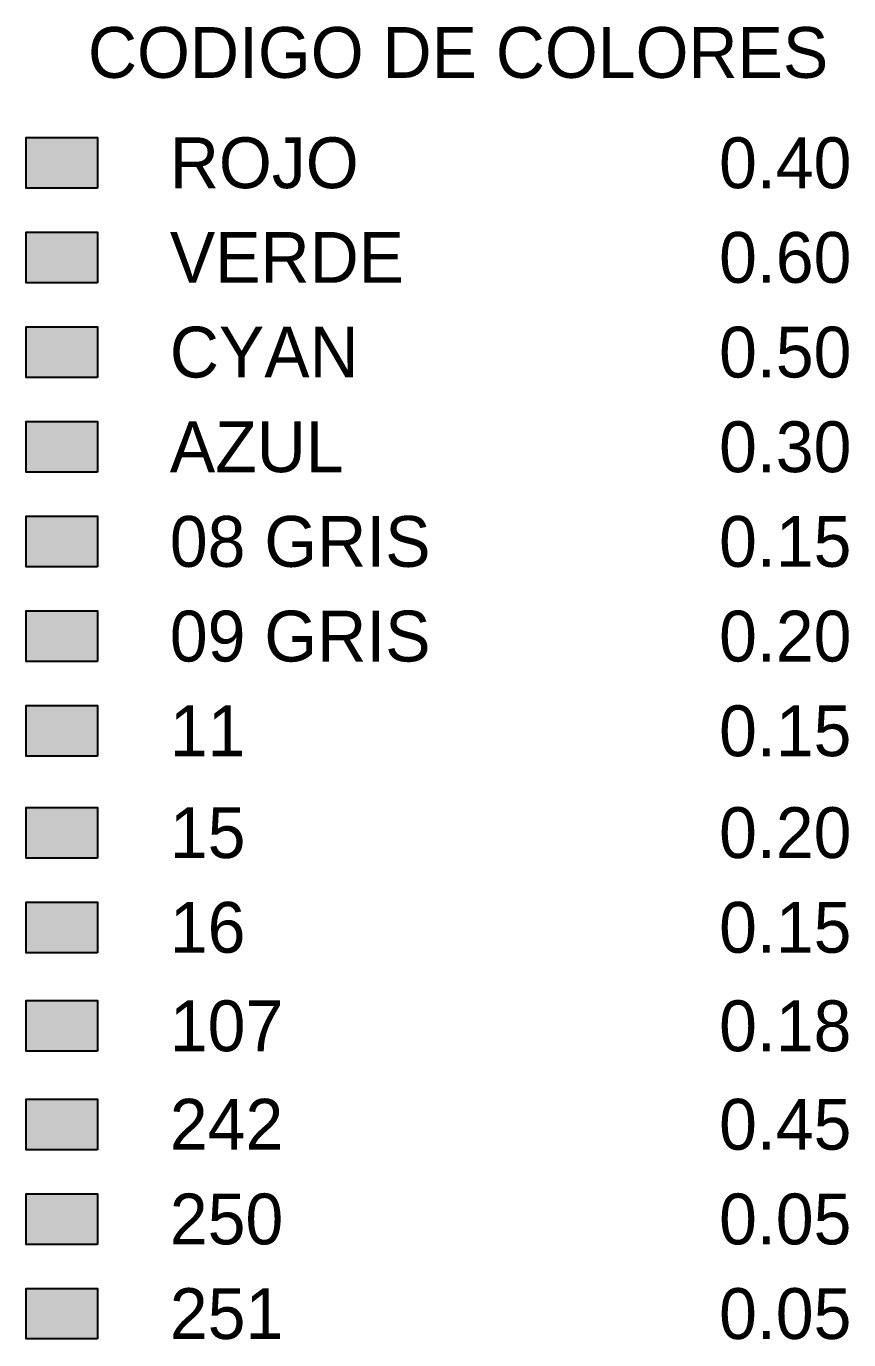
# Model space of a CAD drawing. Header units: millimetres. Extents: x -25 to 297, y -2 to 43.
# Drawn here: x -24.54 to -13.62, y 25.53 to 42.97 of the extents above; entities that cross this region are included whole.
import ezdxf

# ---------------------------------------------------------------- set-up
doc = ezdxf.new("R2010")
doc.units = ezdxf.units.MM
doc.layers.add('hatch', color=250, linetype='Continuous')
doc.styles.add('LEROY', font='stylu.ttf')

# ---------------------------------------------------------------- blocks, each defined once
blk = doc.blocks.new('CALIDADES')
for color, points in [(1, [(-16.032, -3.686), (-16.032, -4.582), (-14.773, -4.582), (-14.773, -3.686)]), (3, [(-16.032, -5.363), (-16.032, -6.258), (-14.773, -6.258), (-14.773, -5.363)]), (4, [(-16.032, -7.039), (-16.032, -7.935), (-14.773, -7.935), (-14.773, -7.039)]), (5, [(-14.773, -8.716), (-16.032, -8.716), (-16.032, -9.612), (-14.773, -9.612)]), (8, [(-16.032, -10.393), (-16.032, -11.288), (-14.773, -11.288), (-14.773, -10.393)]), (9, [(-16.032, -12.07), (-16.032, -12.965), (-14.773, -12.965), (-14.773, -12.07)]), (11, [(-14.773, -13.746), (-16.032, -13.746), (-16.032, -14.642), (-14.773, -14.642)]), (15, [(-16.032, -15.55), (-16.032, -16.446), (-14.773, -16.446), (-14.773, -15.55)]), (16, [(-14.773, -17.227), (-16.032, -17.227), (-16.032, -18.123), (-14.773, -18.123)]), (107, [(-14.773, -18.971), (-16.032, -18.971), (-16.032, -19.867), (-14.773, -19.867)]), (242, [(-16.032, -20.715), (-16.032, -21.611), (-14.773, -21.611), (-14.773, -20.715)]), (250, [(-14.773, -22.392), (-16.032, -22.392), (-16.032, -23.288), (-14.773, -23.288)]), (251, [(-16.032, -24.069), (-16.032, -24.964), (-14.773, -24.964), (-14.773, -24.069)])]:
    blk.add_hatch(color=color).paths.add_polyline_path(points)
at = {"color": 1}
blk.add_lwpolyline([(-14.773, -4.582), (-16.032, -4.582), (-16.032, -3.686), (-14.773, -3.686)], close=True, dxfattribs=at)
at = {"color": 3}
blk.add_lwpolyline([(-14.773, -6.258), (-16.032, -6.258), (-16.032, -5.363), (-14.773, -5.363)], close=True, dxfattribs=at)
at = {"color": 4}
blk.add_lwpolyline([(-14.773, -7.935), (-16.032, -7.935), (-16.032, -7.039), (-14.773, -7.039)], close=True, dxfattribs=at)
at = {"color": 5}
blk.add_lwpolyline([(-14.773, -9.612), (-16.032, -9.612), (-16.032, -8.716), (-14.773, -8.716)], close=True, dxfattribs=at)
at = {"color": 8}
blk.add_lwpolyline([(-14.773, -11.288), (-16.032, -11.288), (-16.032, -10.393), (-14.773, -10.393)], close=True, dxfattribs=at)
at = {"color": 9}
blk.add_lwpolyline([(-14.773, -12.965), (-16.032, -12.965), (-16.032, -12.07), (-14.773, -12.07)], close=True, dxfattribs=at)
at = {"color": 11}
blk.add_lwpolyline([(-14.773, -14.642), (-16.032, -14.642), (-16.032, -13.746), (-14.773, -13.746)], close=True, dxfattribs=at)
at = {"color": 15}
blk.add_lwpolyline([(-14.773, -16.446), (-16.032, -16.446), (-16.032, -15.55), (-14.773, -15.55)], close=True, dxfattribs=at)
at = {"color": 16}
blk.add_lwpolyline([(-14.773, -18.123), (-16.032, -18.123), (-16.032, -17.227), (-14.773, -17.227)], close=True, dxfattribs=at)
at = {"color": 107}
blk.add_lwpolyline([(-14.773, -19.867), (-16.032, -19.867), (-16.032, -18.971), (-14.773, -18.971)], close=True, dxfattribs=at)
at = {"color": 242}
blk.add_lwpolyline([(-14.773, -21.611), (-16.032, -21.611), (-16.032, -20.715), (-14.773, -20.715)], close=True, dxfattribs=at)
at = {"color": 250}
blk.add_lwpolyline([(-14.773, -23.288), (-16.032, -23.288), (-16.032, -22.392), (-14.773, -22.392)], close=True, dxfattribs=at)
at = {"color": 251}
blk.add_lwpolyline([(-14.773, -24.964), (-16.032, -24.964), (-16.032, -24.069), (-14.773, -24.069)], close=True, dxfattribs=at)
at = {"color": 5, "style": 'LEROY'}
for s, p in [('CODIGO DE COLORES', (-14.94, -2.628)), ('AZUL', (-13.49, -9.612)), ('0.30', (-3.765, -9.612))]:
    blk.add_text(s, height=0.9, dxfattribs=at).set_placement(p)
at = {"color": 1, "style": 'LEROY'}
for s, p in [('ROJO', (-13.49, -4.582)), ('0.40', (-3.765, -4.582))]:
    blk.add_text(s, height=0.9, dxfattribs=at).set_placement(p)
at = {"color": 3, "style": 'LEROY'}
for s, p in [('0.60 ', (-3.765, -6.258)), ('VERDE', (-13.49, -6.258))]:
    blk.add_text(s, height=0.9, dxfattribs=at).set_placement(p)
at = {"color": 4, "style": 'LEROY'}
for s, p in [('CYAN', (-13.49, -7.935)), ('0.50', (-3.765, -7.935))]:
    blk.add_text(s, height=0.9, dxfattribs=at).set_placement(p)
at = {"color": 8, "style": 'LEROY'}
for s, p in [('08 GRIS ', (-13.49, -11.288)), ('0.15', (-3.765, -11.288))]:
    blk.add_text(s, height=0.9, dxfattribs=at).set_placement(p)
at = {"color": 9, "style": 'LEROY'}
for s, p in [('09 GRIS ', (-13.49, -12.965)), ('0.20', (-3.765, -12.965))]:
    blk.add_text(s, height=0.9, dxfattribs=at).set_placement(p)
at = {"color": 11, "style": 'LEROY'}
for s, p in [('11', (-13.49, -14.642)), ('0.15', (-3.765, -14.642))]:
    blk.add_text(s, height=0.9, dxfattribs=at).set_placement(p)
at = {"color": 15, "style": 'LEROY'}
for s, p in [('15', (-13.49, -16.446)), ('0.20', (-3.765, -16.446))]:
    blk.add_text(s, height=0.9, dxfattribs=at).set_placement(p)
at = {"color": 16, "style": 'LEROY'}
for s, p in [('16', (-13.49, -18.123)), ('0.15', (-3.765, -18.123))]:
    blk.add_text(s, height=0.9, dxfattribs=at).set_placement(p)
at = {"color": 107, "style": 'LEROY'}
for s, p in [('107', (-13.49, -19.867)), ('0.18', (-3.765, -19.867))]:
    blk.add_text(s, height=0.9, dxfattribs=at).set_placement(p)
at = {"color": 242, "style": 'LEROY'}
for s, p in [('242', (-13.49, -21.611)), ('0.45', (-3.765, -21.611))]:
    blk.add_text(s, height=0.9, dxfattribs=at).set_placement(p)
at = {"color": 250, "style": 'LEROY'}
for s, p in [('250', (-13.49, -23.288)), ('0.05', (-3.765, -23.288))]:
    blk.add_text(s, height=0.9, dxfattribs=at).set_placement(p)
at = {"color": 251, "style": 'LEROY'}
for s, p in [('251', (-13.49, -24.964)), ('0.05', (-3.765, -24.964))]:
    blk.add_text(s, height=0.9, dxfattribs=at).set_placement(p)

msp = doc.modelspace()

# ---------------------------------------------------------------- block references
at = {"layer": 'hatch', "xscale": 0.75, "yscale": 0.75, "zscale": 0.75}
msp.add_blockref('CALIDADES', (-12.515, 44.258), dxfattribs=at)

doc.saveas('drawing.dxf')
